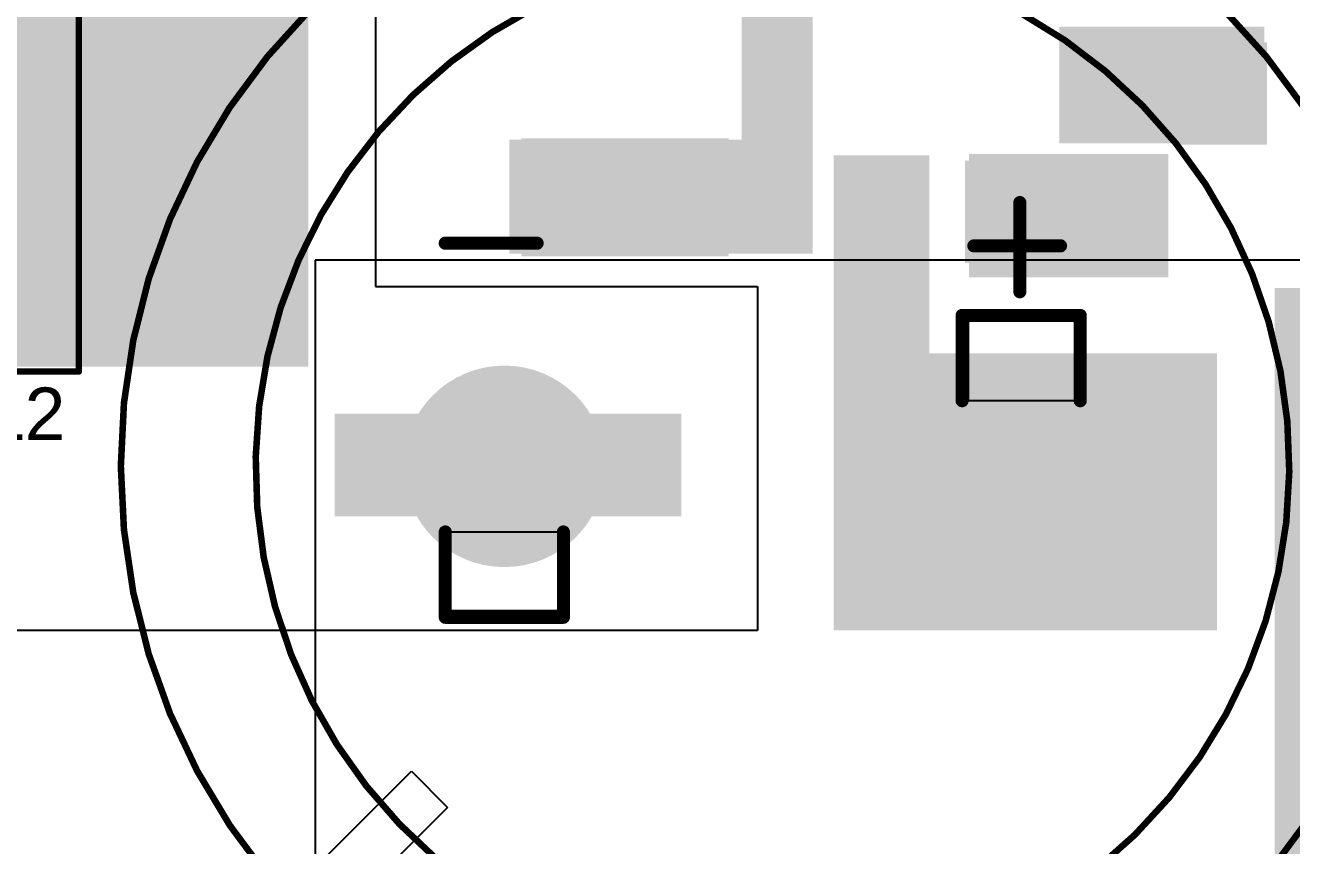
# Model space of a CAD drawing. Header units: millimetres. Extents: x 0 to 214, y 0 to 214.
# Drawn here: x 2.121 to 3.086, y 1.471 to 2.096 of the extents above; entities that cross this region are included whole.
import ezdxf

# ---------------------------------------------------------------- set-up
doc = ezdxf.new("R2010")
doc.units = ezdxf.units.MM
doc.header["$MEASUREMENT"] = 0
for name, color, linetype in [('BottomLayer', 5, 'Continuous'), ('BottomPaste', 16, 'Continuous'), ('BottomSolder', 6, 'Continuous'), ('MultiLayer', 9, 'Continuous'), ('PadHoleLayer', 156, 'Continuous'), ('TopLayer', 1, 'Continuous'), ('TopOverlay', 2, 'Continuous'), ('TopSolder', 216, 'Continuous')]:
    doc.layers.add(name, color=color, linetype=linetype)
doc.styles.add('Arial', font='', dxfattribs={"height": 0.2})
doc.styles.get('Arial').set_extended_font_data('Arial')

# ---------------------------------------------------------------- blocks, each defined once
blk = doc.blocks.new('R___1206_B_46')
at = {"layer": 'BottomLayer'}
for points in [[(-0.08, 0.035), (-0.02, 0.035), (-0.02, -0.035), (-0.08, -0.035)], [(0.02, 0.035), (0.08, 0.035), (0.08, -0.035), (0.02, -0.035)]]:
    blk.add_hatch(color=5, dxfattribs=at).paths.add_polyline_path(points)
at = {"layer": 'BottomPaste'}
for points in [[(-0.08, 0.035), (-0.02, 0.035), (-0.02, -0.035), (-0.08, -0.035)], [(0.02, 0.035), (0.08, 0.035), (0.08, -0.035), (0.02, -0.035)]]:
    blk.add_hatch(color=16, dxfattribs=at).paths.add_polyline_path(points)
at = {"layer": 'BottomSolder'}
for points in [[(-0.084, 0.039), (-0.016, 0.039), (-0.016, -0.039), (-0.084, -0.039)], [(0.016, 0.039), (0.084, 0.039), (0.084, -0.039), (0.016, -0.039)]]:
    blk.add_hatch(color=6, dxfattribs=at).paths.add_polyline_path(points)
blk = doc.blocks.new('R___1206_B_50')
at = {"layer": 'BottomLayer'}
for points in [[(-0.08, 0.035), (-0.02, 0.035), (-0.02, -0.035), (-0.08, -0.035)], [(0.02, 0.035), (0.08, 0.035), (0.08, -0.035), (0.02, -0.035)]]:
    blk.add_hatch(color=5, dxfattribs=at).paths.add_polyline_path(points)
at = {"layer": 'BottomPaste'}
for points in [[(-0.08, 0.035), (-0.02, 0.035), (-0.02, -0.035), (-0.08, -0.035)], [(0.02, 0.035), (0.08, 0.035), (0.08, -0.035), (0.02, -0.035)]]:
    blk.add_hatch(color=16, dxfattribs=at).paths.add_polyline_path(points)
at = {"layer": 'BottomSolder'}
for points in [[(-0.084, 0.039), (-0.016, 0.039), (-0.016, -0.039), (-0.084, -0.039)], [(0.016, 0.039), (0.084, 0.039), (0.084, -0.039), (0.016, -0.039)]]:
    blk.add_hatch(color=6, dxfattribs=at).paths.add_polyline_path(points)
blk = doc.blocks.new('R___1206_B_52')
at = {"layer": 'BottomLayer'}
for points in [[(-0.08, 0.035), (-0.02, 0.035), (-0.02, -0.035), (-0.08, -0.035)], [(0.02, 0.035), (0.08, 0.035), (0.08, -0.035), (0.02, -0.035)]]:
    blk.add_hatch(color=5, dxfattribs=at).paths.add_polyline_path(points)
at = {"layer": 'BottomPaste'}
for points in [[(-0.08, 0.035), (-0.02, 0.035), (-0.02, -0.035), (-0.08, -0.035)], [(0.02, 0.035), (0.08, 0.035), (0.08, -0.035), (0.02, -0.035)]]:
    blk.add_hatch(color=16, dxfattribs=at).paths.add_polyline_path(points)
at = {"layer": 'BottomSolder'}
for points in [[(-0.084, 0.039), (-0.016, 0.039), (-0.016, -0.039), (-0.084, -0.039)], [(0.016, 0.039), (0.084, 0.039), (0.084, -0.039), (0.016, -0.039)]]:
    blk.add_hatch(color=6, dxfattribs=at).paths.add_polyline_path(points)
blk = doc.blocks.new('7447021_63')
at = {"layer": 'BottomLayer'}
h = blk.add_hatch(color=5, dxfattribs=at)
edge = h.paths.add_edge_path()
edge.add_arc((0, 0.17717), 0.0315, 0, 360)
h = blk.add_hatch(color=5, dxfattribs=at)
edge = h.paths.add_edge_path()
edge.add_arc((0, -0.17717), 0.0315, 0, 360)
at = {"layer": 'BottomSolder'}
h = blk.add_hatch(color=6, dxfattribs=at)
edge = h.paths.add_edge_path()
edge.add_arc((0, 0.17717), 0.0355, 0, 360)
h = blk.add_hatch(color=6, dxfattribs=at)
edge = h.paths.add_edge_path()
edge.add_arc((0, -0.17717), 0.0355, 0, 360)
at = {"layer": 'MultiLayer'}
h = blk.add_hatch(color=9, dxfattribs=at)
edge = h.paths.add_edge_path()
edge.add_arc((0, 0.17717), 0.0315, 0, 360)
h = blk.add_hatch(color=9, dxfattribs=at)
edge = h.paths.add_edge_path()
edge.add_arc((0, -0.17717), 0.0315, 0, 360)
at = {"layer": 'PadHoleLayer'}
h = blk.add_hatch(color=156, dxfattribs=at)
edge = h.paths.add_edge_path()
edge.add_arc((0, 0.17717), 0.01614, 0, 360)
h = blk.add_hatch(color=156, dxfattribs=at)
edge = h.paths.add_edge_path()
edge.add_arc((0, -0.17717), 0.01614, 0, 360)
at = {"layer": 'TopLayer'}
h = blk.add_hatch(color=1, dxfattribs=at)
edge = h.paths.add_edge_path()
edge.add_arc((0, 0.17717), 0.0315, 0, 360)
h = blk.add_hatch(color=1, dxfattribs=at)
edge = h.paths.add_edge_path()
edge.add_arc((0, -0.17717), 0.0315, 0, 360)
at = {"layer": 'TopSolder'}
h = blk.add_hatch(color=216, dxfattribs=at)
edge = h.paths.add_edge_path()
edge.add_arc((0, 0.17717), 0.0355, 0, 360)
h = blk.add_hatch(color=216, dxfattribs=at)
edge = h.paths.add_edge_path()
edge.add_arc((0, -0.17717), 0.0355, 0, 360)
at = {"layer": 'TopOverlay', "const_width": 0.005}
for points in [[(-0.325, -0.188), (-0.325, 0.189)], [(-0.325, 0.189), (-0.04406, 0.18894)], [(0.04406, 0.18894), (0.325, 0.189)], [(0.325, -0.188), (0.325, 0.189)], [(-0.325, -0.188), (-0.04406, -0.18806)], [(0.04406, -0.18806), (0.325, -0.188)]]:
    blk.add_lwpolyline(points, dxfattribs=at)
at = {"layer": 'TopOverlay', "const_width": 0.0025}
for points in [[(-0.32625, 0.189, 1), (-0.32375, 0.189, 1)], [(-0.32625, 0.189, 1), (-0.32375, 0.189, 1)], [(-0.04531, 0.18894, 1), (-0.04281, 0.18894, 1)], [(0.04281, 0.18894, 1), (0.04531, 0.18894, 1)], [(0.32375, 0.189, 1), (0.32625, 0.189, 1)], [(0.32375, 0.189, 1), (0.32625, 0.189, 1)], [(-0.32625, -0.188, 1), (-0.32375, -0.188, 1)], [(-0.32625, -0.188, 1), (-0.32375, -0.188, 1)], [(-0.04531, -0.18806, 1), (-0.04281, -0.18806, 1)], [(0.04281, -0.18806, 1), (0.04531, -0.18806, 1)], [(0.32375, -0.188, 1), (0.32625, -0.188, 1)], [(0.32375, -0.188, 1), (0.32625, -0.188, 1)]]:
    blk.add_lwpolyline(points, format="xyb", close=True, dxfattribs=at)
blk = doc.blocks.new('TO_263_B_176')
at = {"layer": 'BottomLayer'}
for points in [[(-0.14094, 0.28504), (-0.05906, 0.28504), (-0.05906, 0.13504), (-0.14094, 0.13504)], [(0.05906, 0.28504), (0.14094, 0.28504), (0.14094, 0.13504), (0.05906, 0.13504)], [(-0.225, -0.03504), (0.225, -0.03504), (0.225, -0.38504), (-0.225, -0.38504)]]:
    blk.add_hatch(color=5, dxfattribs=at).paths.add_polyline_path(points)
at = {"layer": 'BottomPaste'}
for points in [[(-0.14094, 0.28504), (-0.05906, 0.28504), (-0.05906, 0.13504), (-0.14094, 0.13504)], [(0.05906, 0.28504), (0.14094, 0.28504), (0.14094, 0.13504), (0.05906, 0.13504)], [(-0.225, -0.03504), (0.225, -0.03504), (0.225, -0.38504), (-0.225, -0.38504)]]:
    blk.add_hatch(color=16, dxfattribs=at).paths.add_polyline_path(points)
at = {"layer": 'BottomSolder'}
for points in [[(-0.14494, 0.28904), (-0.05506, 0.28904), (-0.05506, 0.13104), (-0.14494, 0.13104)], [(0.05506, 0.28904), (0.14494, 0.28904), (0.14494, 0.13104), (0.05506, 0.13104)], [(-0.229, -0.03104), (0.229, -0.03104), (0.229, -0.38904), (-0.229, -0.38904)]]:
    blk.add_hatch(color=6, dxfattribs=at).paths.add_polyline_path(points)
blk = doc.blocks.new('KN151M45025_30A_267')
at = {"layer": 'BottomLayer'}
h = blk.add_hatch(color=5, dxfattribs=at)
edge = h.paths.add_edge_path()
edge.add_arc((-0.19685, 0), 0.0748, 0, 360)
h = blk.add_hatch(color=5, dxfattribs=at)
edge = h.paths.add_edge_path()
edge.add_arc((0.19685, 0), 0.0748, 0, 360)
at = {"layer": 'BottomSolder'}
h = blk.add_hatch(color=6, dxfattribs=at)
edge = h.paths.add_edge_path()
edge.add_arc((-0.19685, 0), 0.07677, 0, 360)
h = blk.add_hatch(color=6, dxfattribs=at)
edge = h.paths.add_edge_path()
edge.add_arc((0.19685, 0), 0.07677, 0, 360)
at = {"layer": 'MultiLayer'}
h = blk.add_hatch(color=9, dxfattribs=at)
edge = h.paths.add_edge_path()
edge.add_arc((-0.19685, 0), 0.0748, 0, 360)
h = blk.add_hatch(color=9, dxfattribs=at)
edge = h.paths.add_edge_path()
edge.add_arc((0.19685, 0), 0.0748, 0, 360)
at = {"layer": 'PadHoleLayer'}
h = blk.add_hatch(color=156, dxfattribs=at)
edge = h.paths.add_edge_path()
edge.add_arc((-0.19685, 0), 0.04528, 0, 360)
h = blk.add_hatch(color=156, dxfattribs=at)
edge = h.paths.add_edge_path()
edge.add_arc((0.19685, 0), 0.04528, 0, 360)
at = {"layer": 'TopLayer'}
h = blk.add_hatch(color=1, dxfattribs=at)
edge = h.paths.add_edge_path()
edge.add_arc((-0.19685, 0), 0.0748, 0, 360)
h = blk.add_hatch(color=1, dxfattribs=at)
edge = h.paths.add_edge_path()
edge.add_arc((0.19685, 0), 0.0748, 0, 360)
at = {"layer": 'TopSolder'}
h = blk.add_hatch(color=216, dxfattribs=at)
edge = h.paths.add_edge_path()
edge.add_arc((-0.19685, 0), 0.07677, 0, 360)
h = blk.add_hatch(color=216, dxfattribs=at)
edge = h.paths.add_edge_path()
edge.add_arc((0.19685, 0), 0.07677, 0, 360)
at = {"layer": 'TopOverlay'}
for p, q in [((0.24016, 0.25984), (0.35766, 0.37734)), ((0.38516, 0.34984), (0.26766, 0.23234)), ((0.26766, 0.23234), (0.24016, 0.25984)), ((0.15185, 0.05), (0.15185, 0.11)), ((0.15185, 0.11), (0.24185, 0.11)), ((0.24185, 0.11), (0.24185, 0.05)), ((0.24185, 0.05), (0.15185, 0.05)), ((-0.24185, -0.115), (-0.24185, -0.05)), ((-0.24185, -0.05), (-0.15685, -0.05)), ((-0.15685, -0.05), (-0.15685, -0.115)), ((-0.15685, -0.115), (-0.24185, -0.115))]:
    blk.add_line(p, q, dxfattribs=at)
for points, const_width in [([(0.48897, 0, 1), (-0.49527, 0, 1)], 0.005), ([(0.14935, 0.115, 1), (0.15435, 0.115, 1)], 0.005), ([(0.14935, 0.115, 1), (0.15435, 0.115, 1)], 0.005), ([(0.23935, 0.115, 1), (0.24435, 0.115, 1)], 0.005), ([(0.23935, 0.115, 1), (0.24435, 0.115, 1)], 0.005), ([(0.14935, 0.05, 1), (0.15435, 0.05, 1)], 0.005), ([(0.23935, 0.05, 1), (0.24435, 0.05, 1)], 0.005), ([(0.48772, 0, 1), (0.49022, 0, 1)], 0.0025), ([(-0.24435, -0.05, 1), (-0.23935, -0.05, 1)], 0.005), ([(-0.15435, -0.05, 1), (-0.14935, -0.05, 1)], 0.005), ([(-0.24435, -0.115, 1), (-0.23935, -0.115, 1)], 0.005), ([(-0.24435, -0.115, 1), (-0.23935, -0.115, 1)], 0.005), ([(-0.15435, -0.115, 1), (-0.14935, -0.115, 1)], 0.005), ([(-0.15435, -0.115, 1), (-0.14935, -0.115, 1)], 0.005), ([(-0.19835, -0.133, 1), (-0.19335, -0.133, 1)], 0.005), ([(-0.22935, -0.168, 1), (-0.22435, -0.168, 1)], 0.005), ([(-0.16335, -0.168, 1), (-0.15835, -0.168, 1)], 0.005), ([(0.16935, -0.17, 1), (0.17435, -0.17, 1)], 0.005), ([(0.23935, -0.17, 1), (0.24435, -0.17, 1)], 0.005), ([(-0.19835, -0.201, 1), (-0.19335, -0.201, 1)], 0.005)]:
    blk.add_lwpolyline(points, format="xyb", close=True, dxfattribs=dict(at, const_width=const_width))
at = {"layer": 'TopOverlay', "const_width": 0.005}
blk.add_lwpolyline([(0.00175, 0.3936, -228.200389), (-0.00515, 0.3937)], format="xyb", dxfattribs=at)
at = {"layer": 'TopOverlay', "const_width": 0.01}
for points in [[(0.24185, 0.115), (0.15185, 0.115)], [(0.15185, 0.115), (0.15185, 0.05)], [(0.24185, 0.115), (0.24185, 0.05)], [(-0.24185, -0.05), (-0.24185, -0.115)], [(-0.15185, -0.05), (-0.15185, -0.115)], [(-0.15185, -0.115), (-0.24185, -0.115)], [(-0.19585, -0.133), (-0.19585, -0.201)], [(-0.16085, -0.168), (-0.22685, -0.168)], [(0.24185, -0.17), (0.17185, -0.17)]]:
    blk.add_lwpolyline(points, dxfattribs=at)

msp = doc.modelspace()

# ---------------------------------------------------------------- hatches: boundary and pattern name
at = {"layer": 'BottomLayer'}
for points in [[(2.667, 1.922), (2.721, 1.922), (2.721, 2.158), (2.667, 2.158)], [(2.909, 2.006), (3.065, 2.006), (3.065, 2.095), (2.909, 2.095)], [(2.49, 1.922), (2.721, 1.922), (2.721, 2.009), (2.49, 2.009)], [(2.737, 1.67), (2.81, 1.67), (2.81, 1.997), (2.737, 1.997)], [(2.84, 1.904), (2.992, 1.904), (2.992, 1.998), (2.84, 1.998)], [(3.073, 1.425), (3.151, 1.425), (3.151, 1.896), (3.073, 1.896)], [(2.737, 1.635), (3.029, 1.635), (3.029, 1.846), (2.737, 1.846)], [(2.357, 1.722), (2.621, 1.722), (2.621, 1.80017), (2.357, 1.80017)]]:
    msp.add_hatch(color=5, dxfattribs=at).paths.add_polyline_path(points)

# ---------------------------------------------------------------- linework, layer by layer
for p, q in [((2.388, 2.443), (2.388, 1.897)), ((2.388, 1.897), (2.679, 1.897)), ((2.679, 1.897), (2.679, 1.635)), ((2.679, 1.635), (1.908, 1.635))]:
    msp.add_line(p, q, dxfattribs=at)
at = {"layer": 'TopLayer'}
for p, q in [((3.198, 1.917), (2.342, 1.917)), ((2.342, 1.917), (2.342, 1.43))]:
    msp.add_line(p, q, dxfattribs=at)

# ---------------------------------------------------------------- block references
for name, p, rotation in [('TO_263_B_176', (2.36796, 2.065), 270), ('KN151M45025_30A_267', (2.683, 1.76), 180), ('R___1206_B_50', (2.951, 1.999), 270), ('R___1206_B_46', (3.083, 2.044), 180), ('R___1206_B_52', (2.821, 1.954), 180)]:
    msp.add_blockref(name, p, dxfattribs=dict(rotation=rotation))
msp.add_blockref('7447021_63', (1.837, 2.02025))

# ---------------------------------------------------------------- texts
at = {"layer": 'TopOverlay', "style": 'Arial'}
msp.add_text('L2', height=0.04, dxfattribs=at).set_placement((2.08968, 1.78001))

doc.saveas('drawing.dxf')
